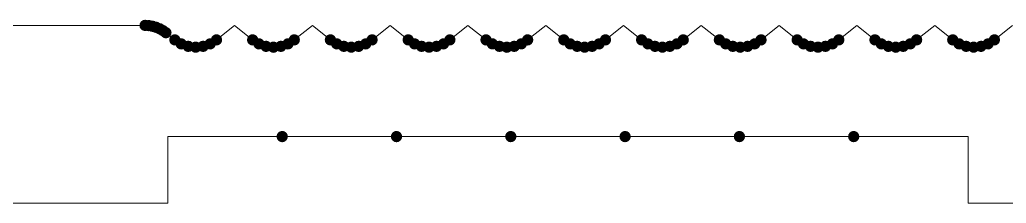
# Model space of a CAD drawing. Header units: millimetres. Extents: x 0 to 588, y 0 to 418.
# Drawn here: x 80.11 to 101.86, y 98.43 to 102.47 of the extents above; entities that cross this region are included whole.
import ezdxf

# ---------------------------------------------------------------- set-up
doc = ezdxf.new("R2010")
doc.units = ezdxf.units.MM

msp = doc.modelspace()

# ---------------------------------------------------------------- hatches: boundary and pattern name
h = msp.add_hatch(color=0)
edge = h.paths.add_edge_path()
edge.add_arc((82.868555, 102.348876), 0.125009, 0, 360)
h = msp.add_hatch(color=0)
edge = h.paths.add_edge_path()
edge.add_arc((82.868555, 102.348876), 0.125009, 0, 360)
h = msp.add_hatch(color=0)
edge = h.paths.add_edge_path()
edge.add_arc((82.951038, 102.344233), 0.125009, 0, 360)
h = msp.add_hatch(color=0)
edge = h.paths.add_edge_path()
edge.add_arc((83.03248, 102.330363), 0.125009, 0, 360)
h = msp.add_hatch(color=0)
edge = h.paths.add_edge_path()
edge.add_arc((83.11185, 102.307442), 0.125009, 0, 360)
h = msp.add_hatch(color=0)
edge = h.paths.add_edge_path()
edge.add_arc((83.188147, 102.275758), 0.125009, 0, 360)
h = msp.add_hatch(color=0)
edge = h.paths.add_edge_path()
edge.add_arc((83.260406, 102.235712), 0.125009, 0, 360)
h = msp.add_hatch(color=0)
edge = h.paths.add_edge_path()
edge.add_arc((83.327715, 102.187811), 0.125009, 0, 360)
h = msp.add_hatch(color=0)
edge = h.paths.add_edge_path()
edge.add_arc((83.524742, 102.03019), 0.125009, 0, 360)
h = msp.add_hatch(color=0)
edge = h.paths.add_edge_path()
edge.add_arc((83.66431, 101.942243), 0.125009, 0, 360)
h = msp.add_hatch(color=0)
edge = h.paths.add_edge_path()
edge.add_arc((83.819977, 101.887637), 0.125009, 0, 360)
h = msp.add_hatch(color=0)
edge = h.paths.add_edge_path()
edge.add_arc((84.147827, 101.887637), 0.125009, 0, 360)
h = msp.add_hatch(color=0)
edge = h.paths.add_edge_path()
edge.add_arc((84.303494, 101.942243), 0.125009, 0, 360)
h = msp.add_hatch(color=0)
edge = h.paths.add_edge_path()
edge.add_arc((84.443062, 102.03019), 0.125009, 0, 360)
h = msp.add_hatch(color=0)
edge = h.paths.add_edge_path()
edge.add_arc((84.443062, 102.03019), 0.125009, 0, 360)
h = msp.add_hatch(color=0)
edge = h.paths.add_edge_path()
edge.add_arc((85.239777, 102.03019), 0.125009, 0, 360)
h = msp.add_hatch(color=0)
edge = h.paths.add_edge_path()
edge.add_arc((85.379346, 101.942243), 0.125009, 0, 360)
h = msp.add_hatch(color=0)
edge = h.paths.add_edge_path()
edge.add_arc((85.535013, 101.887637), 0.125009, 0, 360)
h = msp.add_hatch(color=0)
edge = h.paths.add_edge_path()
edge.add_arc((85.862862, 101.887637), 0.125009, 0, 360)
h = msp.add_hatch(color=0)
edge = h.paths.add_edge_path()
edge.add_arc((86.018529, 101.942243), 0.125009, 0, 360)
h = msp.add_hatch(color=0)
edge = h.paths.add_edge_path()
edge.add_arc((86.158098, 102.03019), 0.125009, 0, 360)
h = msp.add_hatch(color=0)
edge = h.paths.add_edge_path()
edge.add_arc((86.158098, 102.03019), 0.125009, 0, 360)
h = msp.add_hatch(color=0)
edge = h.paths.add_edge_path()
edge.add_arc((86.954813, 102.03019), 0.125009, 0, 360)
h = msp.add_hatch(color=0)
edge = h.paths.add_edge_path()
edge.add_arc((87.094381, 101.942243), 0.125009, 0, 360)
h = msp.add_hatch(color=0)
edge = h.paths.add_edge_path()
edge.add_arc((87.250048, 101.887637), 0.125009, 0, 360)
h = msp.add_hatch(color=0)
edge = h.paths.add_edge_path()
edge.add_arc((87.577898, 101.887637), 0.125009, 0, 360)
h = msp.add_hatch(color=0)
edge = h.paths.add_edge_path()
edge.add_arc((87.733565, 101.942243), 0.125009, 0, 360)
h = msp.add_hatch(color=0)
edge = h.paths.add_edge_path()
edge.add_arc((87.873133, 102.03019), 0.125009, 0, 360)
h = msp.add_hatch(color=0)
edge = h.paths.add_edge_path()
edge.add_arc((87.873133, 102.03019), 0.125009, 0, 360)
h = msp.add_hatch(color=0)
edge = h.paths.add_edge_path()
edge.add_arc((88.669848, 102.03019), 0.125009, 0, 360)
h = msp.add_hatch(color=0)
edge = h.paths.add_edge_path()
edge.add_arc((88.809416, 101.942243), 0.125009, 0, 360)
h = msp.add_hatch(color=0)
edge = h.paths.add_edge_path()
edge.add_arc((88.965084, 101.887637), 0.125009, 0, 360)
h = msp.add_hatch(color=0)
edge = h.paths.add_edge_path()
edge.add_arc((89.292933, 101.887637), 0.125009, 0, 360)
h = msp.add_hatch(color=0)
edge = h.paths.add_edge_path()
edge.add_arc((89.4486, 101.942243), 0.125009, 0, 360)
h = msp.add_hatch(color=0)
edge = h.paths.add_edge_path()
edge.add_arc((89.588169, 102.03019), 0.125009, 0, 360)
h = msp.add_hatch(color=0)
edge = h.paths.add_edge_path()
edge.add_arc((89.588169, 102.03019), 0.125009, 0, 360)
h = msp.add_hatch(color=0)
edge = h.paths.add_edge_path()
edge.add_arc((90.384883, 102.03019), 0.125009, 0, 360)
h = msp.add_hatch(color=0)
edge = h.paths.add_edge_path()
edge.add_arc((90.524452, 101.942243), 0.125009, 0, 360)
h = msp.add_hatch(color=0)
edge = h.paths.add_edge_path()
edge.add_arc((90.680119, 101.887637), 0.125009, 0, 360)
h = msp.add_hatch(color=0)
edge = h.paths.add_edge_path()
edge.add_arc((91.007968, 101.887637), 0.125009, 0, 360)
h = msp.add_hatch(color=0)
edge = h.paths.add_edge_path()
edge.add_arc((91.163636, 101.942243), 0.125009, 0, 360)
h = msp.add_hatch(color=0)
edge = h.paths.add_edge_path()
edge.add_arc((91.303204, 102.03019), 0.125009, 0, 360)
h = msp.add_hatch(color=0)
edge = h.paths.add_edge_path()
edge.add_arc((91.303204, 102.03019), 0.125009, 0, 360)
h = msp.add_hatch(color=0)
edge = h.paths.add_edge_path()
edge.add_arc((92.099919, 102.03019), 0.125009, 0, 360)
h = msp.add_hatch(color=0)
edge = h.paths.add_edge_path()
edge.add_arc((92.239487, 101.942243), 0.125009, 0, 360)
h = msp.add_hatch(color=0)
edge = h.paths.add_edge_path()
edge.add_arc((92.395154, 101.887637), 0.125009, 0, 360)
h = msp.add_hatch(color=0)
edge = h.paths.add_edge_path()
edge.add_arc((92.723004, 101.887637), 0.125009, 0, 360)
h = msp.add_hatch(color=0)
edge = h.paths.add_edge_path()
edge.add_arc((92.878671, 101.942243), 0.125009, 0, 360)
h = msp.add_hatch(color=0)
edge = h.paths.add_edge_path()
edge.add_arc((93.018239, 102.03019), 0.125009, 0, 360)
h = msp.add_hatch(color=0)
edge = h.paths.add_edge_path()
edge.add_arc((93.018239, 102.03019), 0.125009, 0, 360)
h = msp.add_hatch(color=0)
edge = h.paths.add_edge_path()
edge.add_arc((93.814954, 102.03019), 0.125009, 0, 360)
h = msp.add_hatch(color=0)
edge = h.paths.add_edge_path()
edge.add_arc((93.954522, 101.942243), 0.125009, 0, 360)
h = msp.add_hatch(color=0)
edge = h.paths.add_edge_path()
edge.add_arc((94.11019, 101.887637), 0.125009, 0, 360)
h = msp.add_hatch(color=0)
edge = h.paths.add_edge_path()
edge.add_arc((94.438039, 101.887637), 0.125009, 0, 360)
h = msp.add_hatch(color=0)
edge = h.paths.add_edge_path()
edge.add_arc((94.593706, 101.942243), 0.125009, 0, 360)
h = msp.add_hatch(color=0)
edge = h.paths.add_edge_path()
edge.add_arc((94.733275, 102.03019), 0.125009, 0, 360)
h = msp.add_hatch(color=0)
edge = h.paths.add_edge_path()
edge.add_arc((94.733275, 102.03019), 0.125009, 0, 360)
h = msp.add_hatch(color=0)
edge = h.paths.add_edge_path()
edge.add_arc((95.529989, 102.03019), 0.125009, 0, 360)
h = msp.add_hatch(color=0)
edge = h.paths.add_edge_path()
edge.add_arc((95.669558, 101.942243), 0.125009, 0, 360)
h = msp.add_hatch(color=0)
edge = h.paths.add_edge_path()
edge.add_arc((95.825225, 101.887637), 0.125009, 0, 360)
h = msp.add_hatch(color=0)
edge = h.paths.add_edge_path()
edge.add_arc((96.153074, 101.887637), 0.125009, 0, 360)
h = msp.add_hatch(color=0)
edge = h.paths.add_edge_path()
edge.add_arc((96.308742, 101.942243), 0.125009, 0, 360)
h = msp.add_hatch(color=0)
edge = h.paths.add_edge_path()
edge.add_arc((96.44831, 102.03019), 0.125009, 0, 360)
h = msp.add_hatch(color=0)
edge = h.paths.add_edge_path()
edge.add_arc((96.44831, 102.03019), 0.125009, 0, 360)
h = msp.add_hatch(color=0)
edge = h.paths.add_edge_path()
edge.add_arc((97.245025, 102.03019), 0.125009, 0, 360)
h = msp.add_hatch(color=0)
edge = h.paths.add_edge_path()
edge.add_arc((97.384593, 101.942243), 0.125009, 0, 360)
h = msp.add_hatch(color=0)
edge = h.paths.add_edge_path()
edge.add_arc((97.54026, 101.887637), 0.125009, 0, 360)
h = msp.add_hatch(color=0)
edge = h.paths.add_edge_path()
edge.add_arc((97.86811, 101.887637), 0.125009, 0, 360)
h = msp.add_hatch(color=0)
edge = h.paths.add_edge_path()
edge.add_arc((98.023777, 101.942243), 0.125009, 0, 360)
h = msp.add_hatch(color=0)
edge = h.paths.add_edge_path()
edge.add_arc((98.163345, 102.03019), 0.125009, 0, 360)
h = msp.add_hatch(color=0)
edge = h.paths.add_edge_path()
edge.add_arc((98.163345, 102.03019), 0.125009, 0, 360)
h = msp.add_hatch(color=0)
edge = h.paths.add_edge_path()
edge.add_arc((98.96006, 102.03019), 0.125009, 0, 360)
h = msp.add_hatch(color=0)
edge = h.paths.add_edge_path()
edge.add_arc((99.099629, 101.942243), 0.125009, 0, 360)
h = msp.add_hatch(color=0)
edge = h.paths.add_edge_path()
edge.add_arc((99.255296, 101.887637), 0.125009, 0, 360)
h = msp.add_hatch(color=0)
edge = h.paths.add_edge_path()
edge.add_arc((99.583145, 101.887637), 0.125009, 0, 360)
h = msp.add_hatch(color=0)
edge = h.paths.add_edge_path()
edge.add_arc((99.738813, 101.942243), 0.125009, 0, 360)
h = msp.add_hatch(color=0)
edge = h.paths.add_edge_path()
edge.add_arc((99.878381, 102.03019), 0.125009, 0, 360)
h = msp.add_hatch(color=0)
edge = h.paths.add_edge_path()
edge.add_arc((99.878381, 102.03019), 0.125009, 0, 360)
h = msp.add_hatch(color=0)
edge = h.paths.add_edge_path()
edge.add_arc((100.675096, 102.03019), 0.125009, 0, 360)
h = msp.add_hatch(color=0)
edge = h.paths.add_edge_path()
edge.add_arc((100.814664, 101.942243), 0.125009, 0, 360)
h = msp.add_hatch(color=0)
edge = h.paths.add_edge_path()
edge.add_arc((100.970331, 101.887637), 0.125009, 0, 360)
h = msp.add_hatch(color=0)
edge = h.paths.add_edge_path()
edge.add_arc((101.298181, 101.887637), 0.125009, 0, 360)
h = msp.add_hatch(color=0)
edge = h.paths.add_edge_path()
edge.add_arc((101.453848, 101.942243), 0.125009, 0, 360)
h = msp.add_hatch(color=0)
edge = h.paths.add_edge_path()
edge.add_arc((101.593416, 102.03019), 0.125009, 0, 360)
h = msp.add_hatch(color=0)
edge = h.paths.add_edge_path()
edge.add_arc((101.593416, 102.03019), 0.125009, 0, 360)
h = msp.add_hatch(color=0)
edge = h.paths.add_edge_path()
edge.add_arc((83.983902, 101.869125), 0.125009, 0, 360)
h = msp.add_hatch(color=0)
edge = h.paths.add_edge_path()
edge.add_arc((85.698937, 101.869125), 0.125009, 0, 360)
h = msp.add_hatch(color=0)
edge = h.paths.add_edge_path()
edge.add_arc((87.413973, 101.869125), 0.125009, 0, 360)
h = msp.add_hatch(color=0)
edge = h.paths.add_edge_path()
edge.add_arc((89.129008, 101.869125), 0.125009, 0, 360)
h = msp.add_hatch(color=0)
edge = h.paths.add_edge_path()
edge.add_arc((90.844044, 101.869125), 0.125009, 0, 360)
h = msp.add_hatch(color=0)
edge = h.paths.add_edge_path()
edge.add_arc((92.559079, 101.869125), 0.125009, 0, 360)
h = msp.add_hatch(color=0)
edge = h.paths.add_edge_path()
edge.add_arc((94.274114, 101.869125), 0.125009, 0, 360)
h = msp.add_hatch(color=0)
edge = h.paths.add_edge_path()
edge.add_arc((95.98915, 101.869125), 0.125009, 0, 360)
h = msp.add_hatch(color=0)
edge = h.paths.add_edge_path()
edge.add_arc((97.704185, 101.869125), 0.125009, 0, 360)
h = msp.add_hatch(color=0)
edge = h.paths.add_edge_path()
edge.add_arc((99.419221, 101.869125), 0.125009, 0, 360)
h = msp.add_hatch(color=0)
edge = h.paths.add_edge_path()
edge.add_arc((101.134256, 101.869125), 0.125009, 0, 360)
h = msp.add_hatch(color=0)
edge = h.paths.add_edge_path()
edge.add_arc((85.891441, 99.898825), 0.125009, 0, 360)
h = msp.add_hatch(color=0)
edge = h.paths.add_edge_path()
edge.add_arc((88.411493, 99.898825), 0.125009, 0, 360)
h = msp.add_hatch(color=0)
edge = h.paths.add_edge_path()
edge.add_arc((90.931545, 99.898825), 0.125009, 0, 360)
h = msp.add_hatch(color=0)
edge = h.paths.add_edge_path()
edge.add_arc((93.451597, 99.898825), 0.125009, 0, 360)
h = msp.add_hatch(color=0)
edge = h.paths.add_edge_path()
edge.add_arc((95.971649, 99.898825), 0.125009, 0, 360)
h = msp.add_hatch(color=0)
edge = h.paths.add_edge_path()
edge.add_arc((98.491701, 99.898825), 0.125009, 0, 360)

# ---------------------------------------------------------------- linework, layer by layer
at = {"color": 0, "lineweight": 0}
for points in [[(67.691066, 102.348858), (82.868555, 102.348858)], [(84.443062, 102.030172), (84.84142, 102.348858)], [(84.84142, 102.348858), (85.239777, 102.030172)], [(86.158098, 102.030172), (86.556455, 102.348858)], [(86.556455, 102.348858), (86.954813, 102.030172)], [(87.873133, 102.030172), (88.27149, 102.348858)], [(88.27149, 102.348858), (88.669848, 102.030172)], [(89.588169, 102.030172), (89.986526, 102.348858)], [(89.986526, 102.348858), (90.384883, 102.030172)], [(91.303204, 102.030172), (91.701561, 102.348858)], [(91.701561, 102.348858), (92.099919, 102.030172)], [(93.018239, 102.030172), (93.416597, 102.348858)], [(93.416597, 102.348858), (93.814954, 102.030172)], [(94.733275, 102.030172), (95.131632, 102.348858)], [(95.131632, 102.348858), (95.529989, 102.030172)], [(96.44831, 102.030172), (96.846667, 102.348858)], [(96.846667, 102.348858), (97.245025, 102.030172)], [(98.163345, 102.030172), (98.561703, 102.348858)], [(98.561703, 102.348858), (98.96006, 102.030172)], [(99.878381, 102.030172), (100.276738, 102.348858)], [(100.276738, 102.348858), (100.675096, 102.030172)], [(101.593416, 102.030172), (101.991773, 102.348858)], [(83.327715, 102.187793), (83.524742, 102.030172)], [(101.011753, 99.898807), (83.371389, 99.898807)], [(83.371389, 99.898807), (83.371389, 98.428777)], [(101.011753, 98.428777), (101.011753, 99.898807)], [(83.371389, 98.428777), (75.139219, 98.428777)], [(107.871895, 98.428777), (101.011753, 98.428777)]]:
    msp.add_lwpolyline(points, close=True, dxfattribs=at)
for points in [[(67.691066, 102.348858), (82.868555, 102.348858)], [(67.691066, 102.348858), (82.868555, 102.348858)], [(83.327715, 102.187793), (83.22446, 102.256945), (83.11185, 102.307424), (82.992383, 102.338353), (82.868555, 102.348858)], [(83.327715, 102.187793), (83.22446, 102.256945), (83.11185, 102.307424), (82.992383, 102.338353), (82.868555, 102.348858)], [(83.327715, 102.187793), (83.22446, 102.256945), (83.11185, 102.307424), (82.992383, 102.338353), (82.868555, 102.348858)], [(83.327715, 102.187793), (83.22446, 102.256945), (83.11185, 102.307424), (82.992383, 102.338353), (82.868555, 102.348858)], [(83.327715, 102.187793), (83.22446, 102.256945), (83.11185, 102.307424), (82.992383, 102.338353), (82.868555, 102.348858)], [(83.327715, 102.187793), (83.22446, 102.256945), (83.11185, 102.307424), (82.992383, 102.338353), (82.868555, 102.348858)], [(83.327715, 102.187793), (83.22446, 102.256945), (83.11185, 102.307424), (82.992383, 102.338353), (82.868555, 102.348858)], [(83.327715, 102.187793), (83.22446, 102.256945), (83.11185, 102.307424), (82.992383, 102.338353), (82.868555, 102.348858)], [(83.327715, 102.187793), (83.22446, 102.256945), (83.11185, 102.307424), (82.992383, 102.338353), (82.868555, 102.348858)], [(83.327715, 102.187793), (83.22446, 102.256945), (83.11185, 102.307424), (82.992383, 102.338353), (82.868555, 102.348858)], [(84.443062, 102.030172), (84.84142, 102.348858)], [(84.84142, 102.348858), (84.443062, 102.030172)], [(84.84142, 102.348858), (85.239777, 102.030172)], [(85.239777, 102.030172), (84.84142, 102.348858)], [(86.158098, 102.030172), (86.556455, 102.348858)], [(86.556455, 102.348858), (86.158098, 102.030172)], [(86.556455, 102.348858), (86.954813, 102.030172)], [(86.954813, 102.030172), (86.556455, 102.348858)], [(87.873133, 102.030172), (88.27149, 102.348858)], [(88.27149, 102.348858), (87.873133, 102.030172)], [(88.27149, 102.348858), (88.669848, 102.030172)], [(88.669848, 102.030172), (88.27149, 102.348858)], [(89.588169, 102.030172), (89.986526, 102.348858)], [(89.986526, 102.348858), (89.588169, 102.030172)], [(89.986526, 102.348858), (90.384883, 102.030172)], [(90.384883, 102.030172), (89.986526, 102.348858)], [(91.303204, 102.030172), (91.701561, 102.348858)], [(91.701561, 102.348858), (91.303204, 102.030172)], [(91.701561, 102.348858), (92.099919, 102.030172)], [(92.099919, 102.030172), (91.701561, 102.348858)], [(93.018239, 102.030172), (93.416597, 102.348858)], [(93.416597, 102.348858), (93.018239, 102.030172)], [(93.416597, 102.348858), (93.814954, 102.030172)], [(93.814954, 102.030172), (93.416597, 102.348858)], [(94.733275, 102.030172), (95.131632, 102.348858)], [(95.131632, 102.348858), (94.733275, 102.030172)], [(95.131632, 102.348858), (95.529989, 102.030172)], [(95.529989, 102.030172), (95.131632, 102.348858)], [(96.44831, 102.030172), (96.846667, 102.348858)], [(96.846667, 102.348858), (96.44831, 102.030172)], [(96.846667, 102.348858), (97.245025, 102.030172)], [(97.245025, 102.030172), (96.846667, 102.348858)], [(98.163345, 102.030172), (98.561703, 102.348858)], [(98.561703, 102.348858), (98.163345, 102.030172)], [(98.561703, 102.348858), (98.96006, 102.030172)], [(98.96006, 102.030172), (98.561703, 102.348858)], [(99.878381, 102.030172), (100.276738, 102.348858)], [(100.276738, 102.348858), (99.878381, 102.030172)], [(100.276738, 102.348858), (100.675096, 102.030172)], [(100.675096, 102.030172), (100.276738, 102.348858)], [(101.593416, 102.030172), (101.991773, 102.348858)], [(101.991773, 102.348858), (101.593416, 102.030172)], [(83.327715, 102.187793), (83.524742, 102.030172)], [(83.524742, 102.030172), (83.327715, 102.187793)], [(83.524742, 102.030172), (83.630262, 101.959706), (83.743728, 101.909373), (83.862491, 101.879174), (83.983902, 101.869107), (84.105313, 101.879174), (84.224076, 101.909373), (84.337542, 101.959706), (84.443062, 102.030172)], [(83.524742, 102.030172), (83.630262, 101.959706), (83.743728, 101.909373), (83.862491, 101.879174), (83.983902, 101.869107), (84.105313, 101.879174), (84.224076, 101.909373), (84.337542, 101.959706), (84.443062, 102.030172)], [(83.524742, 102.030172), (83.630262, 101.959706), (83.743728, 101.909373), (83.862491, 101.879174), (83.983902, 101.869107), (84.105313, 101.879174), (84.224076, 101.909373), (84.337542, 101.959706), (84.443062, 102.030172)], [(83.524742, 102.030172), (83.630262, 101.959706), (83.743728, 101.909373), (83.862491, 101.879174), (83.983902, 101.869107), (84.105313, 101.879174), (84.224076, 101.909373), (84.337542, 101.959706), (84.443062, 102.030172)], [(83.524742, 102.030172), (83.630262, 101.959706), (83.743728, 101.909373), (83.862491, 101.879174), (83.983902, 101.869107), (84.105313, 101.879174), (84.224076, 101.909373), (84.337542, 101.959706), (84.443062, 102.030172)], [(83.524742, 102.030172), (83.630262, 101.959706), (83.743728, 101.909373), (83.862491, 101.879174), (83.983902, 101.869107), (84.105313, 101.879174), (84.224076, 101.909373), (84.337542, 101.959706), (84.443062, 102.030172)], [(83.524742, 102.030172), (83.630262, 101.959706), (83.743728, 101.909373), (83.862491, 101.879174), (83.983902, 101.869107), (84.105313, 101.879174), (84.224076, 101.909373), (84.337542, 101.959706), (84.443062, 102.030172)], [(83.524742, 102.030172), (83.630262, 101.959706), (83.743728, 101.909373), (83.862491, 101.879174), (83.983902, 101.869107), (84.105313, 101.879174), (84.224076, 101.909373), (84.337542, 101.959706), (84.443062, 102.030172)], [(83.524742, 102.030172), (83.630262, 101.959706), (83.743728, 101.909373), (83.862491, 101.879174), (83.983902, 101.869107), (84.105313, 101.879174), (84.224076, 101.909373), (84.337542, 101.959706), (84.443062, 102.030172)], [(83.524742, 102.030172), (83.630262, 101.959706), (83.743728, 101.909373), (83.862491, 101.879174), (83.983902, 101.869107), (84.105313, 101.879174), (84.224076, 101.909373), (84.337542, 101.959706), (84.443062, 102.030172)], [(85.239777, 102.030172), (85.345298, 101.959706), (85.458764, 101.909373), (85.577526, 101.879174), (85.698937, 101.869107), (85.820348, 101.879174), (85.939111, 101.909373), (86.052577, 101.959706), (86.158098, 102.030172)], [(85.239777, 102.030172), (85.345298, 101.959706), (85.458764, 101.909373), (85.577526, 101.879174), (85.698937, 101.869107), (85.820348, 101.879174), (85.939111, 101.909373), (86.052577, 101.959706), (86.158098, 102.030172)], [(85.239777, 102.030172), (85.345298, 101.959706), (85.458764, 101.909373), (85.577526, 101.879174), (85.698937, 101.869107), (85.820348, 101.879174), (85.939111, 101.909373), (86.052577, 101.959706), (86.158098, 102.030172)], [(85.239777, 102.030172), (85.345298, 101.959706), (85.458764, 101.909373), (85.577526, 101.879174), (85.698937, 101.869107), (85.820348, 101.879174), (85.939111, 101.909373), (86.052577, 101.959706), (86.158098, 102.030172)], [(85.239777, 102.030172), (85.345298, 101.959706), (85.458764, 101.909373), (85.577526, 101.879174), (85.698937, 101.869107), (85.820348, 101.879174), (85.939111, 101.909373), (86.052577, 101.959706), (86.158098, 102.030172)], [(85.239777, 102.030172), (85.345298, 101.959706), (85.458764, 101.909373), (85.577526, 101.879174), (85.698937, 101.869107), (85.820348, 101.879174), (85.939111, 101.909373), (86.052577, 101.959706), (86.158098, 102.030172)], [(85.239777, 102.030172), (85.345298, 101.959706), (85.458764, 101.909373), (85.577526, 101.879174), (85.698937, 101.869107), (85.820348, 101.879174), (85.939111, 101.909373), (86.052577, 101.959706), (86.158098, 102.030172)], [(85.239777, 102.030172), (85.345298, 101.959706), (85.458764, 101.909373), (85.577526, 101.879174), (85.698937, 101.869107), (85.820348, 101.879174), (85.939111, 101.909373), (86.052577, 101.959706), (86.158098, 102.030172)], [(85.239777, 102.030172), (85.345298, 101.959706), (85.458764, 101.909373), (85.577526, 101.879174), (85.698937, 101.869107), (85.820348, 101.879174), (85.939111, 101.909373), (86.052577, 101.959706), (86.158098, 102.030172)], [(85.239777, 102.030172), (85.345298, 101.959706), (85.458764, 101.909373), (85.577526, 101.879174), (85.698937, 101.869107), (85.820348, 101.879174), (85.939111, 101.909373), (86.052577, 101.959706), (86.158098, 102.030172)], [(86.954813, 102.030172), (87.060333, 101.959706), (87.173799, 101.909373), (87.292562, 101.879174), (87.413973, 101.869107), (87.535384, 101.879174), (87.654146, 101.909373), (87.767612, 101.959706), (87.873133, 102.030172)], [(86.954813, 102.030172), (87.060333, 101.959706), (87.173799, 101.909373), (87.292562, 101.879174), (87.413973, 101.869107), (87.535384, 101.879174), (87.654146, 101.909373), (87.767612, 101.959706), (87.873133, 102.030172)], [(86.954813, 102.030172), (87.060333, 101.959706), (87.173799, 101.909373), (87.292562, 101.879174), (87.413973, 101.869107), (87.535384, 101.879174), (87.654146, 101.909373), (87.767612, 101.959706), (87.873133, 102.030172)], [(86.954813, 102.030172), (87.060333, 101.959706), (87.173799, 101.909373), (87.292562, 101.879174), (87.413973, 101.869107), (87.535384, 101.879174), (87.654146, 101.909373), (87.767612, 101.959706), (87.873133, 102.030172)], [(86.954813, 102.030172), (87.060333, 101.959706), (87.173799, 101.909373), (87.292562, 101.879174), (87.413973, 101.869107), (87.535384, 101.879174), (87.654146, 101.909373), (87.767612, 101.959706), (87.873133, 102.030172)], [(86.954813, 102.030172), (87.060333, 101.959706), (87.173799, 101.909373), (87.292562, 101.879174), (87.413973, 101.869107), (87.535384, 101.879174), (87.654146, 101.909373), (87.767612, 101.959706), (87.873133, 102.030172)], [(86.954813, 102.030172), (87.060333, 101.959706), (87.173799, 101.909373), (87.292562, 101.879174), (87.413973, 101.869107), (87.535384, 101.879174), (87.654146, 101.909373), (87.767612, 101.959706), (87.873133, 102.030172)], [(86.954813, 102.030172), (87.060333, 101.959706), (87.173799, 101.909373), (87.292562, 101.879174), (87.413973, 101.869107), (87.535384, 101.879174), (87.654146, 101.909373), (87.767612, 101.959706), (87.873133, 102.030172)], [(86.954813, 102.030172), (87.060333, 101.959706), (87.173799, 101.909373), (87.292562, 101.879174), (87.413973, 101.869107), (87.535384, 101.879174), (87.654146, 101.909373), (87.767612, 101.959706), (87.873133, 102.030172)], [(86.954813, 102.030172), (87.060333, 101.959706), (87.173799, 101.909373), (87.292562, 101.879174), (87.413973, 101.869107), (87.535384, 101.879174), (87.654146, 101.909373), (87.767612, 101.959706), (87.873133, 102.030172)], [(88.669848, 102.030172), (88.775369, 101.959706), (88.888835, 101.909373), (89.007597, 101.879174), (89.129008, 101.869107), (89.250419, 101.879174), (89.369182, 101.909373), (89.482648, 101.959706), (89.588169, 102.030172)], [(88.669848, 102.030172), (88.775369, 101.959706), (88.888835, 101.909373), (89.007597, 101.879174), (89.129008, 101.869107), (89.250419, 101.879174), (89.369182, 101.909373), (89.482648, 101.959706), (89.588169, 102.030172)], [(88.669848, 102.030172), (88.775369, 101.959706), (88.888835, 101.909373), (89.007597, 101.879174), (89.129008, 101.869107), (89.250419, 101.879174), (89.369182, 101.909373), (89.482648, 101.959706), (89.588169, 102.030172)], [(88.669848, 102.030172), (88.775369, 101.959706), (88.888835, 101.909373), (89.007597, 101.879174), (89.129008, 101.869107), (89.250419, 101.879174), (89.369182, 101.909373), (89.482648, 101.959706), (89.588169, 102.030172)], [(88.669848, 102.030172), (88.775369, 101.959706), (88.888835, 101.909373), (89.007597, 101.879174), (89.129008, 101.869107), (89.250419, 101.879174), (89.369182, 101.909373), (89.482648, 101.959706), (89.588169, 102.030172)], [(88.669848, 102.030172), (88.775369, 101.959706), (88.888835, 101.909373), (89.007597, 101.879174), (89.129008, 101.869107), (89.250419, 101.879174), (89.369182, 101.909373), (89.482648, 101.959706), (89.588169, 102.030172)], [(88.669848, 102.030172), (88.775369, 101.959706), (88.888835, 101.909373), (89.007597, 101.879174), (89.129008, 101.869107), (89.250419, 101.879174), (89.369182, 101.909373), (89.482648, 101.959706), (89.588169, 102.030172)], [(88.669848, 102.030172), (88.775369, 101.959706), (88.888835, 101.909373), (89.007597, 101.879174), (89.129008, 101.869107), (89.250419, 101.879174), (89.369182, 101.909373), (89.482648, 101.959706), (89.588169, 102.030172)], [(88.669848, 102.030172), (88.775369, 101.959706), (88.888835, 101.909373), (89.007597, 101.879174), (89.129008, 101.869107), (89.250419, 101.879174), (89.369182, 101.909373), (89.482648, 101.959706), (89.588169, 102.030172)], [(88.669848, 102.030172), (88.775369, 101.959706), (88.888835, 101.909373), (89.007597, 101.879174), (89.129008, 101.869107), (89.250419, 101.879174), (89.369182, 101.909373), (89.482648, 101.959706), (89.588169, 102.030172)], [(90.384883, 102.030172), (90.490404, 101.959706), (90.60387, 101.909373), (90.722633, 101.879174), (90.844044, 101.869107), (90.965455, 101.879174), (91.084217, 101.909373), (91.197683, 101.959706), (91.303204, 102.030172)], [(90.384883, 102.030172), (90.490404, 101.959706), (90.60387, 101.909373), (90.722633, 101.879174), (90.844044, 101.869107), (90.965455, 101.879174), (91.084217, 101.909373), (91.197683, 101.959706), (91.303204, 102.030172)], [(90.384883, 102.030172), (90.490404, 101.959706), (90.60387, 101.909373), (90.722633, 101.879174), (90.844044, 101.869107), (90.965455, 101.879174), (91.084217, 101.909373), (91.197683, 101.959706), (91.303204, 102.030172)], [(90.384883, 102.030172), (90.490404, 101.959706), (90.60387, 101.909373), (90.722633, 101.879174), (90.844044, 101.869107), (90.965455, 101.879174), (91.084217, 101.909373), (91.197683, 101.959706), (91.303204, 102.030172)], [(90.384883, 102.030172), (90.490404, 101.959706), (90.60387, 101.909373), (90.722633, 101.879174), (90.844044, 101.869107), (90.965455, 101.879174), (91.084217, 101.909373), (91.197683, 101.959706), (91.303204, 102.030172)], [(90.384883, 102.030172), (90.490404, 101.959706), (90.60387, 101.909373), (90.722633, 101.879174), (90.844044, 101.869107), (90.965455, 101.879174), (91.084217, 101.909373), (91.197683, 101.959706), (91.303204, 102.030172)], [(90.384883, 102.030172), (90.490404, 101.959706), (90.60387, 101.909373), (90.722633, 101.879174), (90.844044, 101.869107), (90.965455, 101.879174), (91.084217, 101.909373), (91.197683, 101.959706), (91.303204, 102.030172)], [(90.384883, 102.030172), (90.490404, 101.959706), (90.60387, 101.909373), (90.722633, 101.879174), (90.844044, 101.869107), (90.965455, 101.879174), (91.084217, 101.909373), (91.197683, 101.959706), (91.303204, 102.030172)], [(90.384883, 102.030172), (90.490404, 101.959706), (90.60387, 101.909373), (90.722633, 101.879174), (90.844044, 101.869107), (90.965455, 101.879174), (91.084217, 101.909373), (91.197683, 101.959706), (91.303204, 102.030172)], [(90.384883, 102.030172), (90.490404, 101.959706), (90.60387, 101.909373), (90.722633, 101.879174), (90.844044, 101.869107), (90.965455, 101.879174), (91.084217, 101.909373), (91.197683, 101.959706), (91.303204, 102.030172)], [(92.099919, 102.030172), (92.20544, 101.959706), (92.318905, 101.909373), (92.437668, 101.879174), (92.559079, 101.869107), (92.68049, 101.879174), (92.799252, 101.909373), (92.912718, 101.959706), (93.018239, 102.030172)], [(92.099919, 102.030172), (92.20544, 101.959706), (92.318905, 101.909373), (92.437668, 101.879174), (92.559079, 101.869107), (92.68049, 101.879174), (92.799252, 101.909373), (92.912718, 101.959706), (93.018239, 102.030172)], [(92.099919, 102.030172), (92.20544, 101.959706), (92.318905, 101.909373), (92.437668, 101.879174), (92.559079, 101.869107), (92.68049, 101.879174), (92.799252, 101.909373), (92.912718, 101.959706), (93.018239, 102.030172)], [(92.099919, 102.030172), (92.20544, 101.959706), (92.318905, 101.909373), (92.437668, 101.879174), (92.559079, 101.869107), (92.68049, 101.879174), (92.799252, 101.909373), (92.912718, 101.959706), (93.018239, 102.030172)], [(92.099919, 102.030172), (92.20544, 101.959706), (92.318905, 101.909373), (92.437668, 101.879174), (92.559079, 101.869107), (92.68049, 101.879174), (92.799252, 101.909373), (92.912718, 101.959706), (93.018239, 102.030172)], [(92.099919, 102.030172), (92.20544, 101.959706), (92.318905, 101.909373), (92.437668, 101.879174), (92.559079, 101.869107), (92.68049, 101.879174), (92.799252, 101.909373), (92.912718, 101.959706), (93.018239, 102.030172)], [(92.099919, 102.030172), (92.20544, 101.959706), (92.318905, 101.909373), (92.437668, 101.879174), (92.559079, 101.869107), (92.68049, 101.879174), (92.799252, 101.909373), (92.912718, 101.959706), (93.018239, 102.030172)], [(92.099919, 102.030172), (92.20544, 101.959706), (92.318905, 101.909373), (92.437668, 101.879174), (92.559079, 101.869107), (92.68049, 101.879174), (92.799252, 101.909373), (92.912718, 101.959706), (93.018239, 102.030172)], [(92.099919, 102.030172), (92.20544, 101.959706), (92.318905, 101.909373), (92.437668, 101.879174), (92.559079, 101.869107), (92.68049, 101.879174), (92.799252, 101.909373), (92.912718, 101.959706), (93.018239, 102.030172)], [(92.099919, 102.030172), (92.20544, 101.959706), (92.318905, 101.909373), (92.437668, 101.879174), (92.559079, 101.869107), (92.68049, 101.879174), (92.799252, 101.909373), (92.912718, 101.959706), (93.018239, 102.030172)], [(93.814954, 102.030172), (93.920475, 101.959706), (94.033941, 101.909373), (94.152703, 101.879174), (94.274114, 101.869107), (94.395525, 101.879174), (94.514288, 101.909373), (94.627754, 101.959706), (94.733275, 102.030172)], [(93.814954, 102.030172), (93.920475, 101.959706), (94.033941, 101.909373), (94.152703, 101.879174), (94.274114, 101.869107), (94.395525, 101.879174), (94.514288, 101.909373), (94.627754, 101.959706), (94.733275, 102.030172)], [(93.814954, 102.030172), (93.920475, 101.959706), (94.033941, 101.909373), (94.152703, 101.879174), (94.274114, 101.869107), (94.395525, 101.879174), (94.514288, 101.909373), (94.627754, 101.959706), (94.733275, 102.030172)], [(93.814954, 102.030172), (93.920475, 101.959706), (94.033941, 101.909373), (94.152703, 101.879174), (94.274114, 101.869107), (94.395525, 101.879174), (94.514288, 101.909373), (94.627754, 101.959706), (94.733275, 102.030172)], [(93.814954, 102.030172), (93.920475, 101.959706), (94.033941, 101.909373), (94.152703, 101.879174), (94.274114, 101.869107), (94.395525, 101.879174), (94.514288, 101.909373), (94.627754, 101.959706), (94.733275, 102.030172)], [(93.814954, 102.030172), (93.920475, 101.959706), (94.033941, 101.909373), (94.152703, 101.879174), (94.274114, 101.869107), (94.395525, 101.879174), (94.514288, 101.909373), (94.627754, 101.959706), (94.733275, 102.030172)], [(93.814954, 102.030172), (93.920475, 101.959706), (94.033941, 101.909373), (94.152703, 101.879174), (94.274114, 101.869107), (94.395525, 101.879174), (94.514288, 101.909373), (94.627754, 101.959706), (94.733275, 102.030172)], [(93.814954, 102.030172), (93.920475, 101.959706), (94.033941, 101.909373), (94.152703, 101.879174), (94.274114, 101.869107), (94.395525, 101.879174), (94.514288, 101.909373), (94.627754, 101.959706), (94.733275, 102.030172)], [(93.814954, 102.030172), (93.920475, 101.959706), (94.033941, 101.909373), (94.152703, 101.879174), (94.274114, 101.869107), (94.395525, 101.879174), (94.514288, 101.909373), (94.627754, 101.959706), (94.733275, 102.030172)], [(93.814954, 102.030172), (93.920475, 101.959706), (94.033941, 101.909373), (94.152703, 101.879174), (94.274114, 101.869107), (94.395525, 101.879174), (94.514288, 101.909373), (94.627754, 101.959706), (94.733275, 102.030172)], [(95.529989, 102.030172), (95.63551, 101.959706), (95.748976, 101.909373), (95.867739, 101.879174), (95.98915, 101.869107), (96.110561, 101.879174), (96.229324, 101.909373), (96.342789, 101.959706), (96.44831, 102.030172)], [(95.529989, 102.030172), (95.63551, 101.959706), (95.748976, 101.909373), (95.867739, 101.879174), (95.98915, 101.869107), (96.110561, 101.879174), (96.229324, 101.909373), (96.342789, 101.959706), (96.44831, 102.030172)], [(95.529989, 102.030172), (95.63551, 101.959706), (95.748976, 101.909373), (95.867739, 101.879174), (95.98915, 101.869107), (96.110561, 101.879174), (96.229324, 101.909373), (96.342789, 101.959706), (96.44831, 102.030172)], [(95.529989, 102.030172), (95.63551, 101.959706), (95.748976, 101.909373), (95.867739, 101.879174), (95.98915, 101.869107), (96.110561, 101.879174), (96.229324, 101.909373), (96.342789, 101.959706), (96.44831, 102.030172)], [(95.529989, 102.030172), (95.63551, 101.959706), (95.748976, 101.909373), (95.867739, 101.879174), (95.98915, 101.869107), (96.110561, 101.879174), (96.229324, 101.909373), (96.342789, 101.959706), (96.44831, 102.030172)], [(95.529989, 102.030172), (95.63551, 101.959706), (95.748976, 101.909373), (95.867739, 101.879174), (95.98915, 101.869107), (96.110561, 101.879174), (96.229324, 101.909373), (96.342789, 101.959706), (96.44831, 102.030172)], [(95.529989, 102.030172), (95.63551, 101.959706), (95.748976, 101.909373), (95.867739, 101.879174), (95.98915, 101.869107), (96.110561, 101.879174), (96.229324, 101.909373), (96.342789, 101.959706), (96.44831, 102.030172)], [(95.529989, 102.030172), (95.63551, 101.959706), (95.748976, 101.909373), (95.867739, 101.879174), (95.98915, 101.869107), (96.110561, 101.879174), (96.229324, 101.909373), (96.342789, 101.959706), (96.44831, 102.030172)], [(95.529989, 102.030172), (95.63551, 101.959706), (95.748976, 101.909373), (95.867739, 101.879174), (95.98915, 101.869107), (96.110561, 101.879174), (96.229324, 101.909373), (96.342789, 101.959706), (96.44831, 102.030172)], [(95.529989, 102.030172), (95.63551, 101.959706), (95.748976, 101.909373), (95.867739, 101.879174), (95.98915, 101.869107), (96.110561, 101.879174), (96.229324, 101.909373), (96.342789, 101.959706), (96.44831, 102.030172)], [(97.245025, 102.030172), (97.350545, 101.959706), (97.464011, 101.909373), (97.582774, 101.879174), (97.704185, 101.869107), (97.825596, 101.879174), (97.944359, 101.909373), (98.057825, 101.959706), (98.163345, 102.030172)], [(97.245025, 102.030172), (97.350545, 101.959706), (97.464011, 101.909373), (97.582774, 101.879174), (97.704185, 101.869107), (97.825596, 101.879174), (97.944359, 101.909373), (98.057825, 101.959706), (98.163345, 102.030172)], [(97.245025, 102.030172), (97.350545, 101.959706), (97.464011, 101.909373), (97.582774, 101.879174), (97.704185, 101.869107), (97.825596, 101.879174), (97.944359, 101.909373), (98.057825, 101.959706), (98.163345, 102.030172)], [(97.245025, 102.030172), (97.350545, 101.959706), (97.464011, 101.909373), (97.582774, 101.879174), (97.704185, 101.869107), (97.825596, 101.879174), (97.944359, 101.909373), (98.057825, 101.959706), (98.163345, 102.030172)], [(97.245025, 102.030172), (97.350545, 101.959706), (97.464011, 101.909373), (97.582774, 101.879174), (97.704185, 101.869107), (97.825596, 101.879174), (97.944359, 101.909373), (98.057825, 101.959706), (98.163345, 102.030172)], [(97.245025, 102.030172), (97.350545, 101.959706), (97.464011, 101.909373), (97.582774, 101.879174), (97.704185, 101.869107), (97.825596, 101.879174), (97.944359, 101.909373), (98.057825, 101.959706), (98.163345, 102.030172)], [(97.245025, 102.030172), (97.350545, 101.959706), (97.464011, 101.909373), (97.582774, 101.879174), (97.704185, 101.869107), (97.825596, 101.879174), (97.944359, 101.909373), (98.057825, 101.959706), (98.163345, 102.030172)], [(97.245025, 102.030172), (97.350545, 101.959706), (97.464011, 101.909373), (97.582774, 101.879174), (97.704185, 101.869107), (97.825596, 101.879174), (97.944359, 101.909373), (98.057825, 101.959706), (98.163345, 102.030172)], [(97.245025, 102.030172), (97.350545, 101.959706), (97.464011, 101.909373), (97.582774, 101.879174), (97.704185, 101.869107), (97.825596, 101.879174), (97.944359, 101.909373), (98.057825, 101.959706), (98.163345, 102.030172)], [(97.245025, 102.030172), (97.350545, 101.959706), (97.464011, 101.909373), (97.582774, 101.879174), (97.704185, 101.869107), (97.825596, 101.879174), (97.944359, 101.909373), (98.057825, 101.959706), (98.163345, 102.030172)], [(98.96006, 102.030172), (99.065581, 101.959706), (99.179047, 101.909373), (99.29781, 101.879174), (99.419221, 101.869107), (99.540632, 101.879174), (99.659394, 101.909373), (99.77286, 101.959706), (99.878381, 102.030172)], [(98.96006, 102.030172), (99.065581, 101.959706), (99.179047, 101.909373), (99.29781, 101.879174), (99.419221, 101.869107), (99.540632, 101.879174), (99.659394, 101.909373), (99.77286, 101.959706), (99.878381, 102.030172)], [(98.96006, 102.030172), (99.065581, 101.959706), (99.179047, 101.909373), (99.29781, 101.879174), (99.419221, 101.869107), (99.540632, 101.879174), (99.659394, 101.909373), (99.77286, 101.959706), (99.878381, 102.030172)], [(98.96006, 102.030172), (99.065581, 101.959706), (99.179047, 101.909373), (99.29781, 101.879174), (99.419221, 101.869107), (99.540632, 101.879174), (99.659394, 101.909373), (99.77286, 101.959706), (99.878381, 102.030172)], [(98.96006, 102.030172), (99.065581, 101.959706), (99.179047, 101.909373), (99.29781, 101.879174), (99.419221, 101.869107), (99.540632, 101.879174), (99.659394, 101.909373), (99.77286, 101.959706), (99.878381, 102.030172)], [(98.96006, 102.030172), (99.065581, 101.959706), (99.179047, 101.909373), (99.29781, 101.879174), (99.419221, 101.869107), (99.540632, 101.879174), (99.659394, 101.909373), (99.77286, 101.959706), (99.878381, 102.030172)], [(98.96006, 102.030172), (99.065581, 101.959706), (99.179047, 101.909373), (99.29781, 101.879174), (99.419221, 101.869107), (99.540632, 101.879174), (99.659394, 101.909373), (99.77286, 101.959706), (99.878381, 102.030172)], [(98.96006, 102.030172), (99.065581, 101.959706), (99.179047, 101.909373), (99.29781, 101.879174), (99.419221, 101.869107), (99.540632, 101.879174), (99.659394, 101.909373), (99.77286, 101.959706), (99.878381, 102.030172)], [(98.96006, 102.030172), (99.065581, 101.959706), (99.179047, 101.909373), (99.29781, 101.879174), (99.419221, 101.869107), (99.540632, 101.879174), (99.659394, 101.909373), (99.77286, 101.959706), (99.878381, 102.030172)], [(98.96006, 102.030172), (99.065581, 101.959706), (99.179047, 101.909373), (99.29781, 101.879174), (99.419221, 101.869107), (99.540632, 101.879174), (99.659394, 101.909373), (99.77286, 101.959706), (99.878381, 102.030172)], [(100.675096, 102.030172), (100.780617, 101.959706), (100.894082, 101.909373), (101.012845, 101.879174), (101.134256, 101.869107), (101.255667, 101.879174), (101.37443, 101.909373), (101.487895, 101.959706), (101.593416, 102.030172)], [(100.675096, 102.030172), (100.780617, 101.959706), (100.894082, 101.909373), (101.012845, 101.879174), (101.134256, 101.869107), (101.255667, 101.879174), (101.37443, 101.909373), (101.487895, 101.959706), (101.593416, 102.030172)], [(100.675096, 102.030172), (100.780617, 101.959706), (100.894082, 101.909373), (101.012845, 101.879174), (101.134256, 101.869107), (101.255667, 101.879174), (101.37443, 101.909373), (101.487895, 101.959706), (101.593416, 102.030172)], [(100.675096, 102.030172), (100.780617, 101.959706), (100.894082, 101.909373), (101.012845, 101.879174), (101.134256, 101.869107), (101.255667, 101.879174), (101.37443, 101.909373), (101.487895, 101.959706), (101.593416, 102.030172)], [(100.675096, 102.030172), (100.780617, 101.959706), (100.894082, 101.909373), (101.012845, 101.879174), (101.134256, 101.869107), (101.255667, 101.879174), (101.37443, 101.909373), (101.487895, 101.959706), (101.593416, 102.030172)], [(100.675096, 102.030172), (100.780617, 101.959706), (100.894082, 101.909373), (101.012845, 101.879174), (101.134256, 101.869107), (101.255667, 101.879174), (101.37443, 101.909373), (101.487895, 101.959706), (101.593416, 102.030172)], [(100.675096, 102.030172), (100.780617, 101.959706), (100.894082, 101.909373), (101.012845, 101.879174), (101.134256, 101.869107), (101.255667, 101.879174), (101.37443, 101.909373), (101.487895, 101.959706), (101.593416, 102.030172)], [(100.675096, 102.030172), (100.780617, 101.959706), (100.894082, 101.909373), (101.012845, 101.879174), (101.134256, 101.869107), (101.255667, 101.879174), (101.37443, 101.909373), (101.487895, 101.959706), (101.593416, 102.030172)], [(100.675096, 102.030172), (100.780617, 101.959706), (100.894082, 101.909373), (101.012845, 101.879174), (101.134256, 101.869107), (101.255667, 101.879174), (101.37443, 101.909373), (101.487895, 101.959706), (101.593416, 102.030172)], [(100.675096, 102.030172), (100.780617, 101.959706), (100.894082, 101.909373), (101.012845, 101.879174), (101.134256, 101.869107), (101.255667, 101.879174), (101.37443, 101.909373), (101.487895, 101.959706), (101.593416, 102.030172)], [(83.371389, 99.898807), (83.371389, 98.428777)], [(101.011753, 99.898807), (83.371389, 99.898807)], [(83.371389, 99.898807), (83.371389, 98.428777)], [(83.371389, 99.898807), (101.011753, 99.898807)], [(83.371389, 99.898807), (101.011753, 99.898807)], [(83.371389, 99.898807), (101.011753, 99.898807)], [(83.371389, 99.898807), (101.011753, 99.898807)], [(83.371389, 99.898807), (101.011753, 99.898807)], [(83.371389, 99.898807), (101.011753, 99.898807)], [(83.371389, 99.898807), (101.011753, 99.898807), (83.371389, 99.898807), (101.011753, 99.898807)], [(101.011753, 98.428777), (101.011753, 99.898807)], [(101.011753, 99.898807), (101.011753, 98.428777)], [(83.371389, 98.428777), (75.139219, 98.428777)], [(83.371389, 98.428777), (75.139219, 98.428777)], [(107.871895, 98.428777), (101.011753, 98.428777)], [(101.011753, 98.428777), (107.871895, 98.428777)]]:
    msp.add_lwpolyline(points, dxfattribs=at)

doc.saveas('drawing.dxf')
